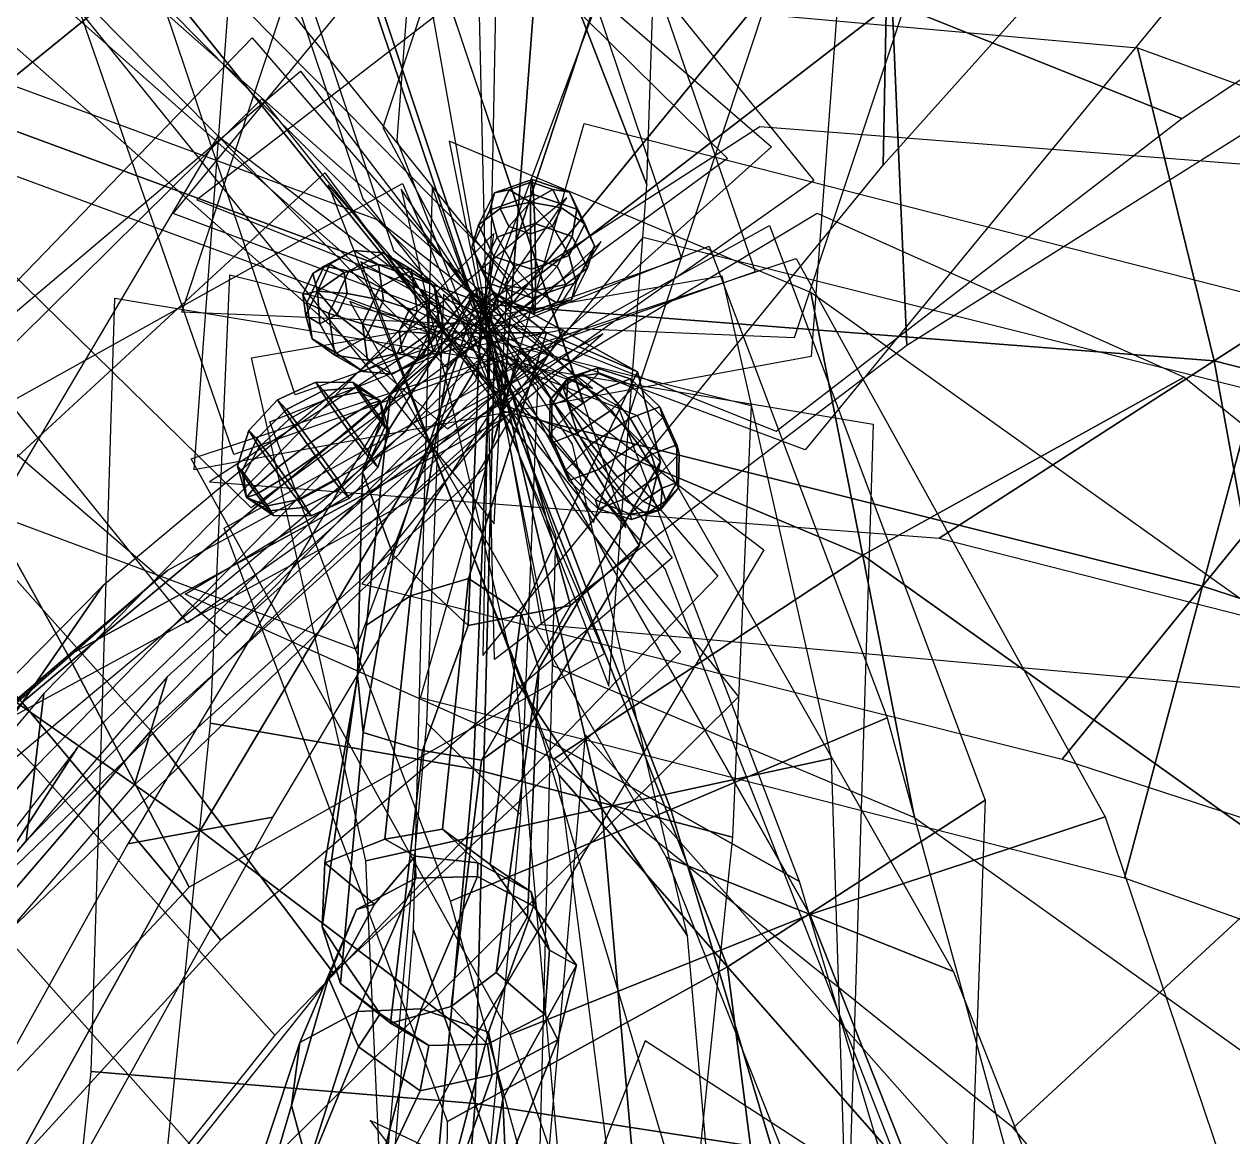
# Model space of a CAD drawing. Header units: metres. Extents: x -1.48 to 1.94, y -0.84 to 2.55.
# Drawn here: x -0.209 to 0.775, y 0.367 to 1.273 of the extents above; entities that cross this region are included whole.
import ezdxf

# ---------------------------------------------------------------- set-up
doc = ezdxf.new("R2010")
doc.units = ezdxf.units.M

msp = doc.modelspace()

# ---------------------------------------------------------------- linework, layer by layer
at = {"layer": 'coconut_palm8_coconuts'}
for points in [[(0.170265, 1.121639, 4.597443), (0.173911, 1.13572, 4.566423), (0.204606, 1.146748, 4.572299), (0.205708, 1.134373, 4.604227)], [(0.173911, 1.13572, 4.566423), (0.18598, 1.138135, 4.538344), (0.203702, 1.144502, 4.541737), (0.204606, 1.146748, 4.572299)], [(0.18598, 1.138135, 4.538344), (0.203237, 1.128238, 4.52073), (0.203702, 1.144502, 4.541737)], [(0.203702, 1.144502, 4.541737), (0.203237, 1.128238, 4.52073), (0.221317, 1.138512, 4.537271)], [(0.204606, 1.146748, 4.572299), (0.203702, 1.144502, 4.541737), (0.221317, 1.138512, 4.537271), (0.235117, 1.136373, 4.564564)], [(0.205708, 1.134373, 4.604227), (0.204606, 1.146748, 4.572299), (0.235117, 1.136373, 4.564564), (0.240939, 1.122393, 4.595296)], [(0.15537, 1.09165, 4.578916), (0.161012, 1.109749, 4.550379), (0.173911, 1.13572, 4.566423), (0.170265, 1.121639, 4.597443)], [(0.161012, 1.109749, 4.550379), (0.178532, 1.123141, 4.529081), (0.18598, 1.138135, 4.538344), (0.173911, 1.13572, 4.566423)], [(0.176018, 1.099665, 4.623091), (0.170265, 1.121639, 4.597443), (0.205708, 1.134373, 4.604227), (0.206713, 1.110693, 4.628966)], [(0.178532, 1.123141, 4.529081), (0.203237, 1.128238, 4.52073), (0.18598, 1.138135, 4.538344)], [(0.221317, 1.138512, 4.537271), (0.203237, 1.128238, 4.52073), (0.228506, 1.123674, 4.527563)], [(0.206713, 1.110693, 4.628966), (0.205708, 1.134373, 4.604227), (0.240939, 1.122393, 4.595296), (0.237223, 1.100318, 4.621231)], [(0.235117, 1.136373, 4.564564), (0.221317, 1.138512, 4.537271), (0.228506, 1.123674, 4.527563), (0.247569, 1.110673, 4.547749)], [(0.240939, 1.122393, 4.595296), (0.235117, 1.136373, 4.564564), (0.247569, 1.110673, 4.547749), (0.255318, 1.092717, 4.575879)], [(0.173464, 1.084048, 4.533564), (0.185722, 1.108302, 4.519373), (0.178532, 1.123141, 4.529081), (0.161012, 1.109749, 4.550379)], [(0.185722, 1.108302, 4.519373), (0.203237, 1.128238, 4.52073), (0.178532, 1.123141, 4.529081)], [(0.203337, 1.102312, 4.514907), (0.203237, 1.128238, 4.52073), (0.185722, 1.108302, 4.519373)], [(0.221059, 1.10868, 4.5183), (0.203237, 1.128238, 4.52073), (0.203337, 1.102312, 4.514907)], [(0.228506, 1.123674, 4.527563), (0.203237, 1.128238, 4.52073), (0.221059, 1.10868, 4.5183)], [(0.247569, 1.110673, 4.547749), (0.228506, 1.123674, 4.527563), (0.221059, 1.10868, 4.5183), (0.23467, 1.084701, 4.531704)], [(0.237223, 1.100318, 4.621231), (0.240939, 1.122393, 4.595296), (0.255318, 1.092717, 4.575879), (0.249676, 1.074618, 4.604416)], [(0.163118, 1.073694, 4.607046), (0.15537, 1.09165, 4.578916), (0.170265, 1.121639, 4.597443), (0.176018, 1.099665, 4.623091)], [(0.169749, 1.061973, 4.5595), (0.173464, 1.084048, 4.533564), (0.161012, 1.109749, 4.550379), (0.15537, 1.09165, 4.578916)], [(0.203974, 1.073673, 4.525828), (0.203337, 1.102312, 4.514907), (0.185722, 1.108302, 4.519373), (0.173464, 1.084048, 4.533564)], [(0.189628, 1.075687, 4.636496), (0.176018, 1.099665, 4.623091), (0.206713, 1.110693, 4.628966), (0.20735, 1.082054, 4.639888)], [(0.23467, 1.084701, 4.531704), (0.221059, 1.10868, 4.5183), (0.203337, 1.102312, 4.514907), (0.203974, 1.073673, 4.525828)], [(0.20735, 1.082054, 4.639888), (0.206713, 1.110693, 4.628966), (0.237223, 1.100318, 4.621231), (0.224965, 1.076064, 4.635422)], [(0.255318, 1.092717, 4.575879), (0.247569, 1.110673, 4.547749), (0.23467, 1.084701, 4.531704), (0.240423, 1.062727, 4.557353)], [(0.182181, 1.060692, 4.627232), (0.163118, 1.073694, 4.607046), (0.176018, 1.099665, 4.623091), (0.189628, 1.075687, 4.636496)], [(0.224965, 1.076064, 4.635422), (0.237223, 1.100318, 4.621231), (0.249676, 1.074618, 4.604416), (0.232155, 1.061226, 4.625714)], [(0.249676, 1.074618, 4.604416), (0.255318, 1.092717, 4.575879), (0.240423, 1.062727, 4.557353), (0.236776, 1.048646, 4.588372)], [(0.035369, 1.076064, 4.500785), (0.02601, 1.07013, 4.472199), (0.039946, 1.077572, 4.461404), (0.059506, 1.088953, 4.482086)], [(0.055367, 1.071931, 4.528294), (0.035369, 1.076064, 4.500785), (0.059506, 1.088953, 4.482086), (0.083238, 1.086815, 4.506704)], [(0.059506, 1.088953, 4.482086), (0.039946, 1.077572, 4.461404), (0.05149, 1.070862, 4.447699), (0.079502, 1.077331, 4.458349)], [(0.080646, 1.05884, 4.547357), (0.055367, 1.071931, 4.528294), (0.083238, 1.086815, 4.506704), (0.104783, 1.07173, 4.528659)], [(0.083238, 1.086815, 4.506704), (0.059506, 1.088953, 4.482086), (0.079502, 1.077331, 4.458349), (0.106327, 1.073394, 4.479294)], [(0.104783, 1.07173, 4.528659), (0.083238, 1.086815, 4.506704), (0.106327, 1.073394, 4.479294), (0.124778, 1.060107, 4.504922)], [(0.175571, 1.047993, 4.590231), (0.169749, 1.061973, 4.5595), (0.15537, 1.09165, 4.578916), (0.163118, 1.073694, 4.607046)], [(0.204979, 1.049993, 4.550568), (0.203974, 1.073673, 4.525828), (0.173464, 1.084048, 4.533564), (0.169749, 1.061973, 4.5595)], [(0.240423, 1.062727, 4.557353), (0.23467, 1.084701, 4.531704), (0.203974, 1.073673, 4.525828), (0.204979, 1.049993, 4.550568)], [(0.02123, 1.046212, 4.50349), (0.017847, 1.052896, 4.473762), (0.02601, 1.07013, 4.472199), (0.035369, 1.076064, 4.500785)], [(0.039041, 1.037462, 4.531419), (0.02123, 1.046212, 4.50349), (0.035369, 1.076064, 4.500785), (0.055367, 1.071931, 4.528294)], [(0.02601, 1.07013, 4.472199), (0.029798, 1.055721, 4.450198), (0.039946, 1.077572, 4.461404)], [(0.039946, 1.077572, 4.461404), (0.029798, 1.055721, 4.450198), (0.05149, 1.070862, 4.447699)], [(0.079502, 1.077331, 4.458349), (0.05149, 1.070862, 4.447699), (0.053881, 1.05393, 4.439114), (0.083642, 1.048004, 4.443478)], [(0.106327, 1.073394, 4.479294), (0.079502, 1.077331, 4.458349), (0.083642, 1.048004, 4.443478), (0.111108, 1.039531, 4.462122)], [(0.124778, 1.060107, 4.504922), (0.106327, 1.073394, 4.479294), (0.111108, 1.039531, 4.462122), (0.128918, 1.03078, 4.49005)], [(0.189371, 1.045854, 4.617524), (0.175571, 1.047993, 4.590231), (0.163118, 1.073694, 4.607046), (0.182181, 1.060692, 4.627232)], [(0.20745, 1.056129, 4.634066), (0.182181, 1.060692, 4.627232), (0.189628, 1.075687, 4.636496)], [(0.20745, 1.056129, 4.634066), (0.189628, 1.075687, 4.636496), (0.20735, 1.082054, 4.639888)], [(0.20745, 1.056129, 4.634066), (0.20735, 1.082054, 4.639888), (0.224965, 1.076064, 4.635422)], [(0.20745, 1.056129, 4.634066), (0.224965, 1.076064, 4.635422), (0.232155, 1.061226, 4.625714)], [(0.232155, 1.061226, 4.625714), (0.249676, 1.074618, 4.604416), (0.236776, 1.048646, 4.588372), (0.224708, 1.046231, 4.61645)], [(0.017847, 1.052896, 4.473762), (0.029798, 1.055721, 4.450198), (0.02601, 1.07013, 4.472199)], [(0.05149, 1.070862, 4.447699), (0.029798, 1.055721, 4.450198), (0.053881, 1.05393, 4.439114)], [(0.066506, 1.028989, 4.550063), (0.039041, 1.037462, 4.531419), (0.055367, 1.071931, 4.528294), (0.080646, 1.05884, 4.547357)], [(0.104431, 1.040298, 4.552865), (0.080646, 1.05884, 4.547357), (0.104783, 1.07173, 4.528659), (0.118367, 1.04774, 4.54207)], [(0.118367, 1.04774, 4.54207), (0.104783, 1.07173, 4.528659), (0.124778, 1.060107, 4.504922), (0.129911, 1.041029, 4.528365)], [(0.020237, 1.035964, 4.465176), (0.029798, 1.055721, 4.450198), (0.017847, 1.052896, 4.473762)], [(0.031782, 1.029254, 4.451471), (0.029798, 1.055721, 4.450198), (0.020237, 1.035964, 4.465176)], [(0.045717, 1.036695, 4.440676), (0.029798, 1.055721, 4.450198), (0.031782, 1.029254, 4.451471)], [(0.053881, 1.05393, 4.439114), (0.029798, 1.055721, 4.450198), (0.045717, 1.036695, 4.440676)], [(0.083642, 1.048004, 4.443478), (0.053881, 1.05393, 4.439114), (0.045717, 1.036695, 4.440676), (0.069503, 1.018153, 4.446184)], [(0.096268, 1.023063, 4.554428), (0.066506, 1.028989, 4.550063), (0.080646, 1.05884, 4.547357), (0.104431, 1.040298, 4.552865)], [(0.129911, 1.041029, 4.528365), (0.124778, 1.060107, 4.504922), (0.128918, 1.03078, 4.49005), (0.132301, 1.024097, 4.519779)], [(0.206081, 1.037618, 4.582496), (0.204979, 1.049993, 4.550568), (0.169749, 1.061973, 4.5595), (0.175571, 1.047993, 4.590231)], [(0.20745, 1.056129, 4.634066), (0.189371, 1.045854, 4.617524), (0.182181, 1.060692, 4.627232)], [(0.20745, 1.056129, 4.634066), (0.206986, 1.039864, 4.613058), (0.189371, 1.045854, 4.617524)], [(0.236776, 1.048646, 4.588372), (0.240423, 1.062727, 4.557353), (0.204979, 1.049993, 4.550568), (0.206081, 1.037618, 4.582496)], [(0.20745, 1.056129, 4.634066), (0.224708, 1.046231, 4.61645), (0.206986, 1.039864, 4.613058)], [(0.20745, 1.056129, 4.634066), (0.232155, 1.061226, 4.625714), (0.224708, 1.046231, 4.61645)], [(0.02537, 1.016886, 4.488619), (0.020237, 1.035964, 4.465176), (0.017847, 1.052896, 4.473762), (0.02123, 1.046212, 4.50349)], [(0.043822, 1.003599, 4.514247), (0.02537, 1.016886, 4.488619), (0.02123, 1.046212, 4.50349), (0.039041, 1.037462, 4.531419)], [(0.111108, 1.039531, 4.462122), (0.083642, 1.048004, 4.443478), (0.069503, 1.018153, 4.446184), (0.094781, 1.005062, 4.465247)], [(0.120351, 1.021273, 4.543344), (0.104431, 1.040298, 4.552865), (0.118367, 1.04774, 4.54207)], [(0.120351, 1.021273, 4.543344), (0.118367, 1.04774, 4.54207), (0.129911, 1.041029, 4.528365)], [(0.206986, 1.039864, 4.613058), (0.206081, 1.037618, 4.582496), (0.175571, 1.047993, 4.590231), (0.189371, 1.045854, 4.617524)], [(0.224708, 1.046231, 4.61645), (0.236776, 1.048646, 4.588372), (0.206081, 1.037618, 4.582496), (0.206986, 1.039864, 4.613058)], [(0.045366, 1.005263, 4.464882), (0.031782, 1.029254, 4.451471), (0.020237, 1.035964, 4.465176), (0.02537, 1.016886, 4.488619)], [(0.069503, 1.018153, 4.446184), (0.045717, 1.036695, 4.440676), (0.031782, 1.029254, 4.451471), (0.045366, 1.005263, 4.464882)], [(0.070647, 0.999662, 4.535192), (0.043822, 1.003599, 4.514247), (0.039041, 1.037462, 4.531419), (0.066506, 1.028989, 4.550063)], [(0.128918, 1.03078, 4.49005), (0.111108, 1.039531, 4.462122), (0.094781, 1.005062, 4.465247), (0.114779, 1.000929, 4.492756)], [(0.120351, 1.021273, 4.543344), (0.096268, 1.023063, 4.554428), (0.104431, 1.040298, 4.552865)], [(0.120351, 1.021273, 4.543344), (0.129911, 1.041029, 4.528365), (0.132301, 1.024097, 4.519779)], [(0.098658, 1.006131, 4.545842), (0.070647, 0.999662, 4.535192), (0.066506, 1.028989, 4.550063), (0.096268, 1.023063, 4.554428)], [(0.132301, 1.024097, 4.519779), (0.128918, 1.03078, 4.49005), (0.114779, 1.000929, 4.492756), (0.124138, 1.006863, 4.521342)], [(0.120351, 1.021273, 4.543344), (0.132301, 1.024097, 4.519779), (0.124138, 1.006863, 4.521342)], [(0.06691, 0.990178, 4.486838), (0.045366, 1.005263, 4.464882), (0.02537, 1.016886, 4.488619), (0.043822, 1.003599, 4.514247)], [(0.094781, 1.005062, 4.465247), (0.069503, 1.018153, 4.446184), (0.045366, 1.005263, 4.464882), (0.06691, 0.990178, 4.486838)], [(0.120351, 1.021273, 4.543344), (0.098658, 1.006131, 4.545842), (0.096268, 1.023063, 4.554428)], [(0.120351, 1.021273, 4.543344), (0.110203, 0.999421, 4.532137), (0.098658, 1.006131, 4.545842)], [(0.120351, 1.021273, 4.543344), (0.124138, 1.006863, 4.521342), (0.110203, 0.999421, 4.532137)], [(0.114779, 1.000929, 4.492756), (0.094781, 1.005062, 4.465247), (0.06691, 0.990178, 4.486838), (0.090642, 0.988039, 4.511454)], [(0.110203, 0.999421, 4.532137), (0.090642, 0.988039, 4.511454), (0.070647, 0.999662, 4.535192), (0.098658, 1.006131, 4.545842)], [(0.124138, 1.006863, 4.521342), (0.114779, 1.000929, 4.492756), (0.090642, 0.988039, 4.511454), (0.110203, 0.999421, 4.532137)], [(0.090642, 0.988039, 4.511454), (0.06691, 0.990178, 4.486838), (0.043822, 1.003599, 4.514247), (0.070647, 0.999662, 4.535192)], [(0.229613, 0.977802, 4.682212), (0.233982, 0.98522, 4.70735), (0.219295, 0.96726, 4.694398)], [(0.219295, 0.96726, 4.694398), (0.233982, 0.98522, 4.70735), (0.220525, 0.963019, 4.713016)], [(0.220525, 0.963019, 4.713016), (0.233982, 0.98522, 4.70735), (0.232585, 0.967565, 4.727159)], [(0.263879, 0.976445, 4.662261), (0.245437, 0.98847, 4.683595), (0.229613, 0.977802, 4.682212), (0.236472, 0.957966, 4.659863)], [(0.245437, 0.98847, 4.683595), (0.233982, 0.98522, 4.70735), (0.229613, 0.977802, 4.682212)], [(0.232585, 0.967565, 4.727159), (0.233982, 0.98522, 4.70735), (0.248408, 0.978233, 4.728543)], [(0.257496, 0.993016, 4.697739), (0.233982, 0.98522, 4.70735), (0.245437, 0.98847, 4.683595)], [(0.258727, 0.988775, 4.716356), (0.233982, 0.98522, 4.70735), (0.257496, 0.993016, 4.697739)], [(0.248408, 0.978233, 4.728543), (0.233982, 0.98522, 4.70735), (0.258727, 0.988775, 4.716356)], [(0.284766, 0.984318, 4.686757), (0.257496, 0.993016, 4.697739), (0.245437, 0.98847, 4.683595), (0.263879, 0.976445, 4.662261)], [(0.269026, 0.958714, 4.740111), (0.248408, 0.978233, 4.728543), (0.258727, 0.988775, 4.716356), (0.286898, 0.976973, 4.719004)], [(0.286898, 0.976973, 4.719004), (0.258727, 0.988775, 4.716356), (0.257496, 0.993016, 4.697739), (0.284766, 0.984318, 4.686757)], [(0.308486, 0.961457, 4.677348), (0.284766, 0.984318, 4.686757), (0.263879, 0.976445, 4.662261), (0.284368, 0.952366, 4.649061)], [(0.310947, 0.952976, 4.714583), (0.286898, 0.976973, 4.719004), (0.284766, 0.984318, 4.686757), (0.308486, 0.961457, 4.677348)], [(0.004599, 0.95948, 4.481916), (0.034748, 0.974813, 4.487374), (0.028348, 0.981622, 4.519169), (-0.002791, 0.967344, 4.518633)], [(-0.002791, 0.967344, 4.518633), (0.028348, 0.981622, 4.519169), (0.036797, 0.968054, 4.548203), (0.006965, 0.951677, 4.552157)], [(0.024806, 0.932694, 4.463516), (0.052248, 0.951614, 4.471437), (0.034748, 0.974813, 4.487374), (0.004599, 0.95948, 4.481916)], [(0.034748, 0.974813, 4.487374), (0.062681, 0.977379, 4.499744), (0.058986, 0.981312, 4.518103), (0.028348, 0.981622, 4.519169)], [(0.028348, 0.981622, 4.519169), (0.058986, 0.981312, 4.518103), (0.063864, 0.973478, 4.534865), (0.036797, 0.968054, 4.548203)], [(0.052248, 0.951614, 4.471437), (0.072785, 0.963986, 4.490543), (0.062681, 0.977379, 4.499744), (0.034748, 0.974813, 4.487374)], [(0.062681, 0.977379, 4.499744), (0.080914, 0.966495, 4.515718), (0.058986, 0.981312, 4.518103)], [(0.058986, 0.981312, 4.518103), (0.080914, 0.966495, 4.515718), (0.063864, 0.973478, 4.534865)], [(0.072785, 0.963986, 4.490543), (0.080914, 0.966495, 4.515718), (0.062681, 0.977379, 4.499744)], [(0.236472, 0.957966, 4.659863), (0.229613, 0.977802, 4.682212), (0.219295, 0.96726, 4.694398), (0.218599, 0.939707, 4.680972)], [(0.241618, 0.940236, 4.737715), (0.232585, 0.967565, 4.727159), (0.248408, 0.978233, 4.728543), (0.269026, 0.958714, 4.740111)], [(0.284368, 0.952366, 4.649061), (0.263879, 0.976445, 4.662261), (0.236472, 0.957966, 4.659863), (0.25272, 0.931029, 4.646294)], [(0.29031, 0.931892, 4.738956), (0.269026, 0.958714, 4.740111), (0.286898, 0.976973, 4.719004), (0.310947, 0.952976, 4.714583)], [(-0.019687, 0.935493, 4.484838), (0.004599, 0.95948, 4.481916), (-0.002791, 0.967344, 4.518633), (-0.026086, 0.942302, 4.516634)], [(-0.026086, 0.942302, 4.516634), (-0.002791, 0.967344, 4.518633), (0.006965, 0.951677, 4.552157), (-0.017637, 0.928733, 4.545665)], [(0.006965, 0.951677, 4.552157), (0.036797, 0.968054, 4.548203), (0.055145, 0.942056, 4.557464), (0.028152, 0.921656, 4.56285)], [(0.036797, 0.968054, 4.548203), (0.063864, 0.973478, 4.534865), (0.074458, 0.958467, 4.54021), (0.055145, 0.942056, 4.557464)], [(0.063864, 0.973478, 4.534865), (0.080914, 0.966495, 4.515718), (0.074458, 0.958467, 4.54021)], [(0.083378, 0.948976, 4.495893), (0.080914, 0.966495, 4.515718), (0.072785, 0.963986, 4.490543)], [(0.074458, 0.958467, 4.54021), (0.080914, 0.966495, 4.515718), (0.084561, 0.945074, 4.531012)], [(0.084561, 0.945074, 4.531012), (0.080914, 0.966495, 4.515718), (0.088256, 0.941142, 4.512654)], [(0.088256, 0.941142, 4.512654), (0.080914, 0.966495, 4.515718), (0.083378, 0.948976, 4.495893)], [(0.218599, 0.939707, 4.680972), (0.219295, 0.96726, 4.694398), (0.220525, 0.963019, 4.713016), (0.220731, 0.932363, 4.713218)], [(0.220731, 0.932363, 4.713218), (0.220525, 0.963019, 4.713016), (0.232585, 0.967565, 4.727159), (0.241618, 0.940236, 4.737715)], [(-0.002187, 0.912292, 4.468899), (0.024806, 0.932694, 4.463516), (0.004599, 0.95948, 4.481916), (-0.019687, 0.935493, 4.484838)], [(0.070596, 0.925615, 4.480698), (0.083378, 0.948976, 4.495893), (0.072785, 0.963986, 4.490543), (0.052248, 0.951614, 4.471437)], [(0.055145, 0.942056, 4.557464), (0.074458, 0.958467, 4.54021), (0.084561, 0.945074, 4.531012), (0.072645, 0.918856, 4.541527)], [(0.25272, 0.931029, 4.646294), (0.236472, 0.957966, 4.659863), (0.218599, 0.939707, 4.680972), (0.232083, 0.909945, 4.670666)], [(0.258663, 0.910555, 4.736188), (0.241618, 0.940236, 4.737715), (0.269026, 0.958714, 4.740111), (0.29031, 0.931892, 4.738956)], [(0.3223, 0.930558, 4.672032), (0.308486, 0.961457, 4.677348), (0.284368, 0.952366, 4.649061), (0.301412, 0.922686, 4.647535)], [(0.324431, 0.923214, 4.704279), (0.310947, 0.952976, 4.714583), (0.308486, 0.961457, 4.677348), (0.3223, 0.930558, 4.672032)], [(-0.017637, 0.928733, 4.545665), (0.006965, 0.951677, 4.552157), (0.028152, 0.921656, 4.56285), (0.000711, 0.902736, 4.554929)], [(0.045993, 0.902672, 4.474207), (0.070596, 0.925615, 4.480698), (0.052248, 0.951614, 4.471437), (0.024806, 0.932694, 4.463516)], [(0.079045, 0.912048, 4.509732), (0.088256, 0.941142, 4.512654), (0.083378, 0.948976, 4.495893), (0.070596, 0.925615, 4.480698)], [(0.072645, 0.918856, 4.541527), (0.084561, 0.945074, 4.531012), (0.088256, 0.941142, 4.512654), (0.079045, 0.912048, 4.509732)], [(0.301412, 0.922686, 4.647535), (0.284368, 0.952366, 4.649061), (0.25272, 0.931029, 4.646294), (0.274005, 0.904207, 4.645139)], [(0.306559, 0.904955, 4.725387), (0.29031, 0.931892, 4.738956), (0.310947, 0.952976, 4.714583), (0.324431, 0.923214, 4.704279)], [(-0.031602, 0.909276, 4.495355), (-0.019687, 0.935493, 4.484838), (-0.026086, 0.942302, 4.516634), (-0.035297, 0.913207, 4.513712)], [(-0.035297, 0.913207, 4.513712), (-0.026086, 0.942302, 4.516634), (-0.017637, 0.928733, 4.545665), (-0.03042, 0.905372, 4.530473)], [(-0.021499, 0.89588, 4.486152), (-0.002187, 0.912292, 4.468899), (-0.019687, 0.935493, 4.484838), (-0.031602, 0.909276, 4.495355)], [(0.028152, 0.921656, 4.56285), (0.055145, 0.942056, 4.557464), (0.072645, 0.918856, 4.541527), (0.048359, 0.894867, 4.544447)], [(0.232083, 0.909945, 4.670666), (0.218599, 0.939707, 4.680972), (0.220731, 0.932363, 4.713218), (0.234545, 0.901464, 4.707902)], [(0.234545, 0.901464, 4.707902), (0.220731, 0.932363, 4.713218), (0.241618, 0.940236, 4.737715), (0.258663, 0.910555, 4.736188)], [(-0.03042, 0.905372, 4.530473), (-0.017637, 0.928733, 4.545665), (0.000711, 0.902736, 4.554929), (-0.019826, 0.890363, 4.535821)], [(0.016162, 0.886295, 4.478162), (0.045993, 0.902672, 4.474207), (0.024806, 0.932694, 4.463516), (-0.002187, 0.912292, 4.468899)], [(0.055749, 0.887006, 4.507734), (0.079045, 0.912048, 4.509732), (0.070596, 0.925615, 4.480698), (0.045993, 0.902672, 4.474207)], [(0.274005, 0.904207, 4.645139), (0.25272, 0.931029, 4.646294), (0.232083, 0.909945, 4.670666), (0.256132, 0.885948, 4.666246)], [(0.279151, 0.886477, 4.72299), (0.258663, 0.910555, 4.736188), (0.29031, 0.931892, 4.738956), (0.306559, 0.904955, 4.725387)], [(0.322505, 0.899902, 4.672234), (0.3223, 0.930558, 4.672032), (0.301412, 0.922686, 4.647535), (0.310446, 0.895356, 4.658091)], [(0.323736, 0.895662, 4.690852), (0.324431, 0.923214, 4.704279), (0.3223, 0.930558, 4.672032), (0.322505, 0.899902, 4.672234)], [(0.000711, 0.902736, 4.554929), (0.028152, 0.921656, 4.56285), (0.048359, 0.894867, 4.544447), (0.018211, 0.879536, 4.53899)], [(0.048359, 0.894867, 4.544447), (0.072645, 0.918856, 4.541527), (0.079045, 0.912048, 4.509732), (0.055749, 0.887006, 4.507734)], [(0.310446, 0.895356, 4.658091), (0.301412, 0.922686, 4.647535), (0.274005, 0.904207, 4.645139), (0.294622, 0.884688, 4.656707)], [(0.313417, 0.885119, 4.703038), (0.306559, 0.904955, 4.725387), (0.324431, 0.923214, 4.704279), (0.323736, 0.895662, 4.690852)], [(-0.031602, 0.909276, 4.495355), (-0.035297, 0.913207, 4.513712), (-0.027955, 0.887854, 4.510646)], [(-0.035297, 0.913207, 4.513712), (-0.03042, 0.905372, 4.530473), (-0.027955, 0.887854, 4.510646)], [(-0.021499, 0.89588, 4.486152), (-0.031602, 0.909276, 4.495355), (-0.027955, 0.887854, 4.510646)], [(-0.010906, 0.880871, 4.4915), (0.016162, 0.886295, 4.478162), (-0.002187, 0.912292, 4.468899), (-0.021499, 0.89588, 4.486152)], [(0.256132, 0.885948, 4.666246), (0.232083, 0.909945, 4.670666), (0.234545, 0.901464, 4.707902), (0.258264, 0.878603, 4.698493)], [(0.258264, 0.878603, 4.698493), (0.234545, 0.901464, 4.707902), (0.258663, 0.910555, 4.736188), (0.279151, 0.886477, 4.72299)], [(-0.03042, 0.905372, 4.530473), (-0.019826, 0.890363, 4.535821), (-0.027955, 0.887854, 4.510646)], [(-0.010906, 0.880871, 4.4915), (-0.021499, 0.89588, 4.486152), (-0.027955, 0.887854, 4.510646)], [(-0.019826, 0.890363, 4.535821), (0.000711, 0.902736, 4.554929), (0.018211, 0.879536, 4.53899), (-0.009722, 0.876969, 4.526619)], [(0.02461, 0.872726, 4.507195), (0.055749, 0.887006, 4.507734), (0.045993, 0.902672, 4.474207), (0.016162, 0.886295, 4.478162)], [(0.294622, 0.884688, 4.656707), (0.274005, 0.904207, 4.645139), (0.256132, 0.885948, 4.666246), (0.284304, 0.874146, 4.668893)], [(0.297594, 0.874451, 4.701655), (0.279151, 0.886477, 4.72299), (0.306559, 0.904955, 4.725387), (0.313417, 0.885119, 4.703038)], [(0.322505, 0.899902, 4.672234), (0.310446, 0.895356, 4.658091), (0.309048, 0.877701, 4.6779)], [(0.323736, 0.895662, 4.690852), (0.322505, 0.899902, 4.672234), (0.309048, 0.877701, 4.6779)], [(0.313417, 0.885119, 4.703038), (0.323736, 0.895662, 4.690852), (0.309048, 0.877701, 4.6779)], [(-0.019826, 0.890363, 4.535821), (-0.009722, 0.876969, 4.526619), (-0.027955, 0.887854, 4.510646)], [(-0.009722, 0.876969, 4.526619), (-0.006027, 0.873037, 4.508261), (-0.027955, 0.887854, 4.510646)], [(-0.006027, 0.873037, 4.508261), (-0.010906, 0.880871, 4.4915), (-0.027955, 0.887854, 4.510646)], [(-0.006027, 0.873037, 4.508261), (0.02461, 0.872726, 4.507195), (0.016162, 0.886295, 4.478162), (-0.010906, 0.880871, 4.4915)], [(0.018211, 0.879536, 4.53899), (0.048359, 0.894867, 4.544447), (0.055749, 0.887006, 4.507734), (0.02461, 0.872726, 4.507195)], [(0.284304, 0.874146, 4.668893), (0.256132, 0.885948, 4.666246), (0.258264, 0.878603, 4.698493), (0.285534, 0.869905, 4.687511)], [(0.285534, 0.869905, 4.687511), (0.258264, 0.878603, 4.698493), (0.279151, 0.886477, 4.72299), (0.297594, 0.874451, 4.701655)], [(0.310446, 0.895356, 4.658091), (0.294622, 0.884688, 4.656707), (0.309048, 0.877701, 4.6779)], [(-0.009722, 0.876969, 4.526619), (0.018211, 0.879536, 4.53899), (0.02461, 0.872726, 4.507195), (-0.006027, 0.873037, 4.508261)], [(0.294622, 0.884688, 4.656707), (0.284304, 0.874146, 4.668893), (0.309048, 0.877701, 4.6779)], [(0.284304, 0.874146, 4.668893), (0.285534, 0.869905, 4.687511), (0.309048, 0.877701, 4.6779)], [(0.285534, 0.869905, 4.687511), (0.297594, 0.874451, 4.701655), (0.309048, 0.877701, 4.6779)], [(0.297594, 0.874451, 4.701655), (0.313417, 0.885119, 4.703038), (0.309048, 0.877701, 4.6779)]]:
    msp.add_3dface(points, dxfattribs=at)
at = {"layer": 'coconut_palm8_leaves'}
for points in [[(0.500657, 1.685878, 4.583955), (0.490413, 1.158439, 4.287591), (0.786646, 1.489125, 3.856473), (0.796889, 2.016563, 4.152836)], [(-0.197992, 1.432813, 4.741762), (-0.452584, 1.251335, 4.676481), (-0.839609, 1.714803, 4.827016), (-0.583811, 1.89931, 4.900438)], [(0.125379, 1.586672, 4.277925), (0.298005, 1.142352, 4.103399), (0.307773, 1.435938, 3.64342), (0.135147, 1.880257, 3.817946)], [(-0.131488, 1.714319, 4.16272), (-0.321903, 1.516666, 4.035119), (-0.361328, 1.184762, 3.435052), (-0.247487, 1.600423, 3.496254)], [(0.174723, 1.286442, 4.914634), (0.16448, 0.759004, 4.61827), (0.490413, 1.158439, 4.287591), (0.500657, 1.685878, 4.583955)], [(0.261904, 1.38481, 5.459361), (0.733696, 1.19634, 5.085682), (1.11418, 1.448693, 5.508255), (0.642388, 1.637162, 5.881935)], [(0.434067, 1.145856, 4.628624), (0.179084, 0.965775, 4.565282), (-0.197992, 1.432813, 4.741762), (0.055189, 1.614221, 4.804201)], [(0.08297, 1.188944, 4.991487), (0.254426, 0.867352, 4.579746), (0.398335, 1.300977, 4.299448), (0.226879, 1.62257, 4.711188)], [(-0.117018, 1.311575, 5.004933), (-0.307435, 1.157083, 4.95646), (-0.707345, 1.400591, 4.957387), (-0.520935, 1.59006, 5.074112)], [(0.094338, 1.178529, 4.619322), (0.266963, 0.73421, 4.444795), (0.298005, 1.142352, 4.103399), (0.125379, 1.586672, 4.277925)], [(0.167404, 1.03592, 4.813068), (0.160844, 1.315924, 4.665048), (0.494044, 1.569454, 5.119843), (0.4978, 1.290575, 5.272522)], [(0.066774, 1.131023, 4.75493), (0.280983, 0.863054, 4.596513), (0.138156, 1.287764, 4.465473), (-0.076053, 1.555733, 4.623891)], [(0.509684, 1.011415, 5.419457), (0.4978, 1.290575, 5.272522), (0.878284, 1.542928, 5.695095), (0.911806, 1.264304, 5.830084)], [(0.270515, 1.326409, 4.879883), (0.16584, 1.045311, 4.846243), (-0.38179, 1.246987, 4.950959), (-0.269506, 1.527789, 4.988826)], [(0.399547, 1.173291, 4.631913), (0.177648, 0.974401, 4.595755), (-0.219263, 1.325356, 4.853715), (-0.019367, 1.535059, 4.885916)], [(0.173612, 0.866291, 4.869173), (0.184557, 1.065258, 4.261392), (-0.192519, 1.532297, 4.437872), (-0.203464, 1.33333, 5.045651)], [(0.169602, 1.022723, 4.766452), (-0.087571, 1.118835, 4.616858), (0.231609, 1.507407, 4.282593), (0.495535, 1.422158, 4.435774)], [(0.386173, 1.071455, 4.752396), (0.173878, 0.997038, 4.675721), (0.031051, 1.421749, 4.544682), (0.234472, 1.511871, 4.600173)], [(0.168698, 1.028148, 4.785616), (-0.080658, 1.0385, 4.673696), (0.063275, 1.4722, 4.393413), (0.312607, 1.461774, 4.505318)], [(0.363667, 1.163816, 4.789501), (0.169801, 1.021526, 4.762223), (-0.117018, 1.311575, 5.004933), (0.05701, 1.466296, 5.032992)], [(0.418054, 1.017796, 4.897537), (0.168698, 1.028148, 4.785616), (0.312607, 1.461774, 4.505318), (0.561955, 1.451401, 4.617315)], [(0.179084, 0.965775, 4.565282), (-0.075898, 0.785692, 4.501941), (-0.452584, 1.251335, 4.676481), (-0.197992, 1.432813, 4.741762)], [(0.173878, 0.997038, 4.675721), (-0.038417, 0.922622, 4.599048), (-0.176203, 1.319812, 4.457338), (0.031051, 1.421749, 4.544682)], [(0.426774, 0.926611, 4.916046), (0.169602, 1.022723, 4.766452), (0.495535, 1.422158, 4.435774), (0.755238, 1.32664, 4.572679)], [(0.091825, 1.08888, 4.916609), (0.24602, 0.964719, 4.645096), (0.138246, 1.288074, 4.587417), (-0.015949, 1.412235, 4.858931)], [(0.326122, 1.082407, 4.837122), (0.168923, 1.0268, 4.780852), (0.061149, 1.350154, 4.723174), (0.215382, 1.411857, 4.774288)], [(0.431899, 1.002404, 4.6261), (0.180651, 0.956369, 4.532059), (0.211692, 1.364512, 4.190662), (0.462337, 1.413596, 4.267899)], [(-0.068492, 1.130154, 4.999908), (0.4033, 0.941685, 4.626228), (0.733696, 1.19634, 5.085682), (0.261904, 1.38481, 5.459361)], [(0.180651, 0.956369, 4.532059), (-0.070598, 0.910334, 4.438017), (-0.041788, 1.300859, 4.096132), (0.211692, 1.364512, 4.190662)], [(0.135593, 0.943712, 4.867113), (0.219703, 1.00509, 4.324398), (-0.177208, 1.356045, 4.582358), (-0.261318, 1.294666, 5.125072)], [(0.168923, 1.0268, 4.780852), (0.011724, 0.971192, 4.724582), (-0.094399, 1.286491, 4.663838), (0.061149, 1.350154, 4.723174)], [(0.13446, 0.994094, 4.974885), (0.205142, 1.048958, 4.549562), (-0.081677, 1.339008, 4.792272), (-0.152359, 1.284143, 5.217594)], [(0.177648, 0.974401, 4.595755), (-0.044251, 0.775512, 4.559597), (-0.437273, 1.113687, 4.795298), (-0.219263, 1.325356, 4.853715)], [(0.253864, 0.976433, 5.123919), (0.077817, 1.114189, 4.568567), (-0.469813, 1.315865, 4.673283), (-0.293766, 1.178109, 5.228635)], [(0.169801, 1.021526, 4.762223), (-0.024066, 0.879236, 4.734944), (-0.307435, 1.157083, 4.95646), (-0.117018, 1.311575, 5.004933)], [(0.16589, 1.045009, 4.845178), (0.11934, 1.305969, 4.654547), (0.697602, 1.253763, 4.410193), (0.759921, 0.998941, 4.612999)], [(0.173964, 0.755915, 4.961087), (0.167404, 1.03592, 4.813068), (0.4978, 1.290575, 5.272522), (0.509684, 1.011415, 5.419457)], [(-0.023345, 1.262067, 4.86899), (0.16625, 1.042851, 4.837554), (-0.200119, 0.668144, 5.068447), (-0.399691, 0.872617, 5.08987)], [(0.759921, 0.998941, 4.612999), (0.697602, 1.253763, 4.410193), (1.124594, 1.098861, 3.939817), (1.256558, 0.872615, 4.200072)], [(0.16584, 1.045311, 4.846243), (0.061166, 0.764214, 4.812605), (-0.490632, 0.969871, 4.923662), (-0.38179, 1.246987, 4.950959)], [(0.015901, 1.2348, 4.846104), (0.167281, 1.036658, 4.815678), (-0.210636, 0.72082, 4.84479), (-0.369312, 0.909114, 4.863892)], [(-0.015366, 1.212391, 4.610029), (0.17856, 0.968922, 4.576401), (-0.247749, 0.557159, 4.740439), (-0.46047, 0.772653, 4.747616)], [(0.18031, 0.958413, 4.539279), (0.24705, 1.192308, 4.364659), (0.812903, 1.047314, 4.373966), (0.750449, 0.815529, 4.555964)], [(-0.050986, 1.181852, 4.771085), (0.171144, 1.013458, 4.733725), (-0.065579, 0.61656, 5.036423), (-0.292543, 0.774631, 5.06875)], [(0.389887, 1.189446, 4.971404), (-0.058106, 0.900574, 4.718954), (0.535924, 0.854504, 4.486773), (0.983917, 1.143377, 4.739224)], [(0.137089, 1.177932, 4.769386), (0.221593, 0.750538, 4.350299), (0.516052, 0.6272, 4.885701), (0.431548, 1.054593, 5.304787)], [(0.035812, 1.152168, 4.545831), (0.180554, 0.95695, 4.534108), (-0.105888, 0.697746, 4.81537), (-0.264421, 0.875243, 4.821941)], [(0.099138, 1.143468, 4.532971), (0.181393, 0.951912, 4.516313), (-0.173286, 0.759181, 4.592595), (-0.272028, 0.93671, 4.597991)], [(0.312997, 0.829709, 4.707496), (0.038454, 1.142187, 4.565592), (0.226311, 0.661927, 4.385611), (0.500854, 0.349449, 4.527514)], [(0.983917, 1.143377, 4.739224), (0.535924, 0.854504, 4.486773), (1.032562, 0.728179, 4.073847), (1.480555, 1.017051, 4.326298)], [(0.237339, 0.931028, 4.907134), (0.097828, 1.138654, 4.711383), (0.191552, 0.738579, 4.73291), (0.331063, 0.530953, 4.92866)], [(0.22393, 0.856571, 4.865023), (0.123288, 1.140743, 4.497855), (0.10786, 0.536461, 4.705451), (0.208503, 0.252289, 5.072618)], [(0.101658, 0.941718, 5.005665), (0.232904, 1.131599, 4.625691), (-0.145013, 0.81576, 4.654803), (-0.276259, 0.625879, 5.034776)], [(0.179341, 0.964235, 4.559843), (0.436622, 1.119361, 4.455549), (0.735478, 0.985693, 4.984049), (0.4738, 0.840897, 5.095243)], [(0.158993, 0.982968, 5.087099), (0.173506, 1.102735, 4.588011), (-0.192862, 0.728028, 4.818903), (-0.207375, 0.60826, 5.317991)], [(0.175725, 0.985948, 4.636543), (0.397742, 1.109197, 4.519262), (0.573473, 0.641274, 4.32104), (0.363582, 0.505688, 4.456562)], [(0.09644, 0.841804, 4.731959), (0.26068, 1.096041, 4.420844), (-0.165629, 0.684278, 4.584882), (-0.329869, 0.430041, 4.895997)], [(0.29461, 1.099307, 4.767576), (0.066011, 0.817519, 4.310982), (0.63615, 0.674635, 4.327667), (0.864749, 0.956423, 4.784262)], [(0.169916, 1.020834, 4.759779), (0.348854, 1.092385, 4.671976), (0.493556, 0.708204, 4.638341), (0.317445, 0.633725, 4.732176)], [(0.274664, 0.962059, 4.918443), (0.065169, 1.07961, 4.601116), (0.212697, 0.6925, 4.573512), (0.422192, 0.57495, 4.89084)], [(0.173263, 1.000735, 4.688779), (0.419535, 1.082334, 4.574443), (0.671099, 0.627839, 4.749135), (0.430684, 0.548265, 4.886676)], [(-0.041478, 1.068997, 4.78848), (0.170759, 1.015769, 4.741887), (0.156972, 0.666864, 5.008664), (-0.05727, 0.703991, 5.048365)], [(0.167584, 1.034841, 4.809259), (0.358988, 1.068275, 4.730817), (0.447977, 0.675233, 4.736642), (0.261307, 0.634766, 4.830786)], [(0.209168, 0.978247, 4.906899), (0.132351, 1.053292, 4.576877), (0.118564, 0.704386, 4.843653), (0.195381, 0.629342, 5.173675)], [(0.431548, 1.054593, 5.304787), (0.516052, 0.6272, 4.885701), (0.869893, 0.374726, 5.346108), (0.785389, 0.802119, 5.765194)], [(-0.135064, 1.049922, 4.770649), (0.173609, 0.998657, 4.681438), (0.158182, 0.394375, 4.889035), (-0.154329, 0.4203, 4.950336)], [(0.290315, 0.954188, 4.880907), (0.056211, 1.047282, 4.496652), (0.313631, 0.594812, 4.694549), (0.547736, 0.501718, 5.078805)], [(0.212441, 0.78405, 5.035809), (0.16589, 1.045009, 4.845178), (0.759921, 0.998941, 4.612999), (0.808606, 0.730679, 4.78501)], [(0.750449, 0.815529, 4.555964), (0.812903, 1.047314, 4.373966), (1.356392, 0.853695, 4.259075), (1.308854, 0.633633, 4.476731)], [(0.167281, 1.036658, 4.815678), (0.318661, 0.838517, 4.785252), (-0.04901, 0.527225, 4.800847), (-0.210636, 0.72082, 4.84479)], [(0.16625, 1.042851, 4.837554), (0.355844, 0.823636, 4.806119), (-0.004956, 0.449846, 5.016339), (-0.200119, 0.668144, 5.068447)], [(-0.023821, 1.001407, 4.8877), (0.167584, 1.034841, 4.809259), (0.261307, 0.634766, 4.830786), (0.069227, 0.592018, 4.895543)], [(0.230179, 1.024303, 4.991326), (0.112109, 1.002614, 4.476124), (-0.124614, 0.605716, 4.778822), (-0.006544, 0.627405, 5.294024)], [(0.100545, 0.882821, 4.619316), (0.26224, 1.021003, 4.41331), (-0.092438, 0.828272, 4.489592), (-0.254133, 0.690091, 4.6956)], [(-0.009022, 0.949284, 4.847583), (0.169916, 1.020834, 4.759779), (0.317445, 0.633725, 4.732176), (0.138062, 0.558984, 4.813693)], [(0.170759, 1.015769, 4.741887), (0.382997, 0.962541, 4.695295), (0.36764, 0.611097, 4.943408), (0.156972, 0.666864, 5.008664)], [(0.171144, 1.013458, 4.733725), (0.393274, 0.845065, 4.696365), (0.157511, 0.447486, 4.986264), (-0.065579, 0.61656, 5.036423)], [(0.167298, 0.912959, 4.71716), (0.19381, 1.00094, 4.351055), (-0.092631, 0.741737, 4.632317), (-0.119144, 0.653756, 4.998422)], [(-0.073009, 0.919136, 4.803116), (0.173263, 1.000735, 4.688779), (0.430684, 0.548265, 4.886676), (0.186825, 0.450587, 4.984901)], [(0.173609, 0.998657, 4.681438), (0.482282, 0.947391, 4.592228), (0.463606, 0.347421, 4.759789), (0.158182, 0.394375, 4.889035)], [(0.808606, 0.730679, 4.78501), (0.759921, 0.998941, 4.612999), (1.256558, 0.872615, 4.200072), (1.26854, 0.571049, 4.296346)], [(-0.046291, 0.862697, 4.753824), (0.175725, 0.985948, 4.636543), (0.363582, 0.505688, 4.456562), (0.135639, 0.379655, 4.550829)], [(0.4738, 0.840897, 5.095243), (0.735478, 0.985693, 4.984049), (1.106037, 0.687145, 5.406293), (0.827641, 0.588423, 5.555652)], [(0.17856, 0.968922, 4.576401), (0.372486, 0.725454, 4.542774), (-0.036992, 0.319183, 4.663417), (-0.247749, 0.557159, 4.740439)], [(0.180554, 0.95695, 4.534108), (0.325296, 0.76173, 4.522385), (0.042804, 0.500317, 4.779136), (-0.105888, 0.697746, 4.81537)], [(-0.07794, 0.809109, 4.664136), (0.179341, 0.964235, 4.559843), (0.4738, 0.840897, 5.095243), (0.222458, 0.674844, 5.195527)], [(0.11357, 0.724519, 4.713897), (0.18031, 0.958413, 4.539279), (0.750449, 0.815529, 4.555964), (0.686801, 0.577724, 4.723529)], [(0.864749, 0.956423, 4.784262), (0.63615, 0.674635, 4.327667), (1.194554, 0.492739, 4.248434), (1.423153, 0.774527, 4.705029)], [(0.181393, 0.951912, 4.516313), (0.263647, 0.760356, 4.499656), (-0.074619, 0.570503, 4.554758), (-0.173286, 0.759181, 4.592595)], [(-0.272028, 0.93671, 4.597991), (-0.173286, 0.759181, 4.592595), (-0.478946, 0.490494, 4.358553), (-0.571519, 0.644027, 4.282713)], [(-0.399691, 0.872617, 5.08987), (-0.200119, 0.668144, 5.068447), (-0.583571, 0.212862, 5.083426), (-0.794668, 0.382153, 5.02807)], [(-0.264421, 0.875243, 4.821941), (-0.105888, 0.697746, 4.81537), (-0.445217, 0.302963, 4.835666), (-0.621117, 0.438546, 4.765839)], [(0.222458, 0.674844, 5.195527), (0.4738, 0.840897, 5.095243), (0.827641, 0.588423, 5.555652), (0.596337, 0.374439, 5.622989)], [(-0.254133, 0.690091, 4.6956), (-0.092438, 0.828272, 4.489592), (-0.398098, 0.559584, 4.255549), (-0.559793, 0.421403, 4.461556)], [(-0.276259, 0.625879, 5.034776), (-0.145013, 0.81576, 4.654803), (-0.485844, 0.469884, 4.487629), (-0.61709, 0.280003, 4.867603)], [(0.686801, 0.577724, 4.723529), (0.750449, 0.815529, 4.555964), (1.308854, 0.633633, 4.476731), (1.244904, 0.380007, 4.608075)], [(-0.292543, 0.774631, 5.06875), (-0.065579, 0.61656, 5.036423), (-0.325815, 0.148439, 5.208569), (-0.564091, 0.276181, 5.197987)], [(-0.173286, 0.759181, 4.592595), (-0.074619, 0.570503, 4.554758), (-0.311082, 0.318946, 4.246015), (-0.478946, 0.490494, 4.358553)], [(-0.119144, 0.653756, 4.998422), (-0.092631, 0.741737, 4.632317), (-0.43196, 0.346954, 4.652614), (-0.458473, 0.258972, 5.018719)], [(0.331063, 0.530953, 4.92866), (0.191552, 0.738579, 4.73291), (0.225075, 0.359913, 4.479372), (0.364586, 0.152288, 4.675123)], [(-0.207375, 0.60826, 5.317991), (-0.192862, 0.728028, 4.818903), (-0.576314, 0.272746, 4.833882), (-0.590827, 0.152979, 5.33297)], [(-0.210636, 0.72082, 4.84479), (-0.04901, 0.527225, 4.800847), (-0.352484, 0.195011, 4.575146), (-0.551467, 0.374944, 4.677616)], [(-0.05727, 0.703991, 5.048365), (0.156972, 0.666864, 5.008664), (0.113528, 0.188926, 5.029687), (-0.108489, 0.195987, 5.000021)], [(0.195381, 0.629342, 5.173675), (0.118564, 0.704386, 4.843653), (0.075119, 0.226448, 4.864676), (0.151937, 0.151404, 5.194699)], [(0.317445, 0.633725, 4.732176), (0.493556, 0.708204, 4.638341), (0.595446, 0.336954, 4.467433), (0.431639, 0.251354, 4.589898)], [(-0.105888, 0.697746, 4.81537), (0.042804, 0.500317, 4.779136), (-0.27534, 0.102763, 4.70037), (-0.445217, 0.302963, 4.835666)], [(0.411999, 0.128818, 4.005282), (0.562501, 0.339065, 3.803183), (0.247907, 0.694578, 3.165806), (0.205262, 0.206922, 3.158705)], [(0.422192, 0.57495, 4.89084), (0.212697, 0.6925, 4.573512), (0.326892, 0.310129, 4.431234), (0.536387, 0.192579, 4.748562)], [(-0.329869, 0.430041, 4.895997), (-0.165629, 0.684278, 4.584882), (-0.552677, 0.183045, 4.2969), (-0.716917, -0.071192, 4.608015)], [(0.261307, 0.634766, 4.830786), (0.447977, 0.675233, 4.736642), (0.458789, 0.340339, 4.418918), (0.29483, 0.2561, 4.577247)], [(-0.200119, 0.668144, 5.068447), (-0.004956, 0.449846, 5.016339), (-0.368038, -0.005851, 4.942149), (-0.583571, 0.212862, 5.083426)], [(0.156972, 0.666864, 5.008664), (0.36764, 0.611097, 4.943408), (0.318432, 0.135145, 4.880984), (0.113528, 0.188926, 5.029687)], [(0.500854, 0.349449, 4.527514), (0.226311, 0.661927, 4.385611), (0.274727, 0.285058, 3.93433), (0.54927, -0.027421, 4.076233)], [(0.363582, 0.505688, 4.456562), (0.573473, 0.641274, 4.32104), (0.562501, 0.339065, 3.803183), (0.411999, 0.128818, 4.005282)], [(0.069227, 0.592018, 4.895543), (0.261307, 0.634766, 4.830786), (0.29483, 0.2561, 4.577247), (0.085997, 0.224721, 4.571459)], [(0.138062, 0.558984, 4.813693), (0.317445, 0.633725, 4.732176), (0.431639, 0.251354, 4.589898), (0.244239, 0.175547, 4.640613)], [(-0.006544, 0.627405, 5.294024), (-0.124614, 0.605716, 4.778822), (-0.384851, 0.137594, 4.950968), (-0.26678, 0.159283, 5.466169)], [(0.430684, 0.548265, 4.886676), (0.671099, 0.627839, 4.749135), (0.854023, 0.085604, 4.554725), (0.64779, -0.000414, 4.799968)], [(-0.065579, 0.61656, 5.036423), (0.157511, 0.447486, 4.986264), (-0.10188, -0.029963, 5.103071), (-0.325815, 0.148439, 5.208569)], [(0.547736, 0.501718, 5.078805), (0.313631, 0.594812, 4.694549), (0.530738, 0.046133, 4.607841), (0.764842, -0.046961, 4.992096)], [(0.596337, 0.374439, 5.622989), (0.827641, 0.588423, 5.555652), (1.24393, 0.149862, 5.84896), (1.020105, -0.132009, 5.816264)], [(-0.247749, 0.557159, 4.740439), (-0.036992, 0.319183, 4.663417), (-0.328872, -0.129755, 4.202912), (-0.634797, 0.055926, 4.452456)], [(0.186825, 0.450587, 4.984901), (0.430684, 0.548265, 4.886676), (0.64779, -0.000414, 4.799968), (0.385122, -0.122878, 4.795918)], [(0.208503, 0.252289, 5.072618), (0.10786, 0.536461, 4.705451), (0.051526, -0.134805, 4.486157), (0.152169, -0.418977, 4.853325)], [(0.135639, 0.379655, 4.550829), (0.363582, 0.505688, 4.456562), (0.411999, 0.128818, 4.005282), (0.132761, 0.051235, 4.016413)], [(-0.478946, 0.490494, 4.358553), (-0.311082, 0.318946, 4.246015), (-0.022259, 0.265757, 3.458069), (-0.42192, 0.291046, 3.619378)], [(0.29483, 0.2561, 4.577247), (0.458789, 0.340339, 4.418918), (0.296733, 0.445274, 3.72807), (0.186741, 0.168741, 3.943861)], [(-0.154329, 0.4203, 4.950336), (0.158182, 0.394375, 4.889035), (0.101848, -0.276891, 4.669742), (-0.22587, -0.250139, 4.555964)], [(0.158182, 0.394375, 4.889035), (0.463606, 0.347421, 4.759789), (0.395308, -0.259881, 4.362457), (0.101848, -0.276891, 4.669742)], [(0.54927, -0.027421, 4.076233), (0.274727, 0.285058, 3.93433), (0.072601, 0.380371, 3.132378), (0.33802, 0.033838, 3.187952)]]:
    msp.add_3dface(points, dxfattribs=at)
at = {"layer": 'coconut_palm8_trunk'}
for points in [[(0.066426, 0.908505, 4.381952), (0.089361, 0.972442, 4.353921), (0.154673, 1.054779, 4.854972), (0.153548, 1.047818, 4.857785)], [(0.089361, 0.972442, 4.353921), (0.140194, 1.021681, 4.329196), (0.161123, 1.058112, 4.853153), (0.154673, 1.054779, 4.854972)], [(0.140194, 1.021681, 4.329196), (0.216419, 1.021865, 4.321914), (0.168241, 1.059107, 4.852194), (0.161123, 1.058112, 4.853153)], [(0.153548, 1.047818, 4.857785), (0.154673, 1.054779, 4.854972), (0.165349, 1.048262, 4.856668)], [(0.154673, 1.054779, 4.854972), (0.161123, 1.058112, 4.853153), (0.165349, 1.048262, 4.856668)], [(0.161123, 1.058112, 4.853153), (0.168241, 1.059107, 4.852194), (0.165349, 1.048262, 4.856668)], [(0.168241, 1.059107, 4.852194), (0.173575, 1.054519, 4.853563), (0.165349, 1.048262, 4.856668)], [(0.173575, 1.054519, 4.853563), (0.176997, 1.048731, 4.855553), (0.165349, 1.048262, 4.856668)], [(0.216419, 1.021865, 4.321914), (0.290267, 0.990086, 4.327784), (0.173575, 1.054519, 4.853563), (0.168241, 1.059107, 4.852194)], [(0.290267, 0.990086, 4.327784), (0.30898, 0.916775, 4.355668), (0.176997, 1.048731, 4.855553), (0.173575, 1.054519, 4.853563)], [(0.091444, 0.840728, 4.407), (0.066426, 0.908505, 4.381952), (0.153548, 1.047818, 4.857785), (0.156631, 1.041678, 4.859941)], [(0.156631, 1.041678, 4.859941), (0.153548, 1.047818, 4.857785), (0.165349, 1.048262, 4.856668)], [(0.16278, 1.038728, 4.860603), (0.156631, 1.041678, 4.859941), (0.165349, 1.048262, 4.856668)], [(0.170047, 1.037293, 4.860583), (0.16278, 1.038728, 4.860603), (0.165349, 1.048262, 4.856668)], [(0.176997, 1.048731, 4.855553), (0.175873, 1.041856, 4.858334), (0.165349, 1.048262, 4.856668)], [(0.175873, 1.041856, 4.858334), (0.170047, 1.037293, 4.860583), (0.165349, 1.048262, 4.856668)], [(0.30898, 0.916775, 4.355668), (0.291731, 0.848641, 4.384858), (0.175873, 1.041856, 4.858334), (0.176997, 1.048731, 4.855553)], [(0.152527, 0.783418, 4.424405), (0.091444, 0.840728, 4.407), (0.156631, 1.041678, 4.859941), (0.16278, 1.038728, 4.860603)], [(0.235708, 0.799823, 4.409902), (0.152527, 0.783418, 4.424405), (0.16278, 1.038728, 4.860603), (0.170047, 1.037293, 4.860583)], [(0.291731, 0.848641, 4.384858), (0.235708, 0.799823, 4.409902), (0.170047, 1.037293, 4.860583), (0.175873, 1.041856, 4.858334)], [(0.069645, 0.783868, 3.890151), (0.105567, 0.807712, 3.877064), (0.140194, 1.021681, 4.329196), (0.089361, 0.972442, 4.353921)], [(0.105567, 0.807712, 3.877064), (0.152817, 0.821858, 3.86692), (0.216419, 1.021865, 4.321914), (0.140194, 1.021681, 4.329196)], [(0.152817, 0.821858, 3.86692), (0.195782, 0.793236, 3.87473), (0.290267, 0.990086, 4.327784), (0.216419, 1.021865, 4.321914)], [(0.195782, 0.793236, 3.87473), (0.210067, 0.74837, 3.891843), (0.30898, 0.916775, 4.355668), (0.290267, 0.990086, 4.327784)], [(0.062478, 0.743196, 3.907508), (0.069645, 0.783868, 3.890151), (0.089361, 0.972442, 4.353921), (0.066426, 0.908505, 4.381952)], [(0.210067, 0.74837, 3.891843), (0.203124, 0.702569, 3.911288), (0.291731, 0.848641, 4.384858), (0.30898, 0.916775, 4.355668)], [(0.06688, 0.696458, 3.926296), (0.062478, 0.743196, 3.907508), (0.066426, 0.908505, 4.381952), (0.091444, 0.840728, 4.407)], [(0.203124, 0.702569, 3.911288), (0.163466, 0.673773, 3.926751), (0.235708, 0.799823, 4.409902), (0.291731, 0.848641, 4.384858)], [(0.115236, 0.681605, 3.92796), (0.06688, 0.696458, 3.926296), (0.091444, 0.840728, 4.407), (0.152527, 0.783418, 4.424405)], [(0.084714, 0.609433, 3.42748), (0.131712, 0.617671, 3.42378), (0.152817, 0.821858, 3.86692), (0.105567, 0.807712, 3.877064)], [(0.131712, 0.617671, 3.42378), (0.170547, 0.588947, 3.427805), (0.195782, 0.793236, 3.87473), (0.152817, 0.821858, 3.86692)], [(0.035732, 0.590283, 3.433394), (0.084714, 0.609433, 3.42748), (0.105567, 0.807712, 3.877064), (0.069645, 0.783868, 3.890151)], [(0.163466, 0.673773, 3.926751), (0.115236, 0.681605, 3.92796), (0.152527, 0.783418, 4.424405), (0.235708, 0.799823, 4.409902)], [(0.170547, 0.588947, 3.427805), (0.200936, 0.546253, 3.434969), (0.210067, 0.74837, 3.891843), (0.195782, 0.793236, 3.87473)], [(0.033595, 0.538166, 3.443718), (0.035732, 0.590283, 3.433394), (0.069645, 0.783868, 3.890151), (0.062478, 0.743196, 3.907508)], [(0.200936, 0.546253, 3.434969), (0.175375, 0.501072, 3.444978), (0.203124, 0.702569, 3.911288), (0.210067, 0.74837, 3.891843)], [(0.04869, 0.492024, 3.452069), (0.033595, 0.538166, 3.443718), (0.062478, 0.743196, 3.907508), (0.06688, 0.696458, 3.926296)], [(0.175375, 0.501072, 3.444978), (0.138554, 0.473298, 3.45196), (0.163466, 0.673773, 3.926751), (0.203124, 0.702569, 3.911288)], [(0.089388, 0.459714, 3.456641), (0.04869, 0.492024, 3.452069), (0.06688, 0.696458, 3.926296), (0.115236, 0.681605, 3.92796)], [(0.138554, 0.473298, 3.45196), (0.089388, 0.459714, 3.456641), (0.115236, 0.681605, 3.92796), (0.163466, 0.673773, 3.926751)], [(0.109288, 0.595645, 2.940303), (0.160378, 0.590297, 2.940717), (0.131712, 0.617671, 3.42378), (0.084714, 0.609433, 3.42748)], [(0.160378, 0.590297, 2.940717), (0.203866, 0.566612, 2.940032), (0.170547, 0.588947, 3.427805), (0.131712, 0.617671, 3.42378)], [(0.076295, 0.556658, 2.937739), (0.109288, 0.595645, 2.940303), (0.084714, 0.609433, 3.42748), (0.035732, 0.590283, 3.433394)], [(0.061589, 0.552171, 2.424237), (0.109984, 0.577838, 2.419697), (0.109288, 0.595645, 2.940303), (0.076295, 0.556658, 2.937739)], [(0.109984, 0.577838, 2.419697), (0.160204, 0.579243, 2.417874), (0.160378, 0.590297, 2.940717), (0.109288, 0.595645, 2.940303)], [(0.051283, 0.510546, 2.934894), (0.076295, 0.556658, 2.937739), (0.035732, 0.590283, 3.433394), (0.033595, 0.538166, 3.443718)], [(0.160204, 0.579243, 2.417874), (0.205646, 0.555032, 2.419168), (0.203866, 0.566612, 2.940032), (0.160378, 0.590297, 2.940717)], [(0.203866, 0.566612, 2.940032), (0.218786, 0.519254, 2.937674), (0.200936, 0.546253, 3.434969), (0.170547, 0.588947, 3.427805)], [(0.015395, 0.443935, 1.926123), (0.062421, 0.469293, 1.911962), (0.109984, 0.577838, 2.419697), (0.061589, 0.552171, 2.424237)], [(0.062421, 0.469293, 1.911962), (0.11413, 0.471451, 1.906197), (0.160204, 0.579243, 2.417874), (0.109984, 0.577838, 2.419697)], [(0.11413, 0.471451, 1.906197), (0.168949, 0.45229, 1.908261), (0.205646, 0.555032, 2.419168), (0.160204, 0.579243, 2.417874)], [(0.205646, 0.555032, 2.419168), (0.24076, 0.506887, 2.423555), (0.218786, 0.519254, 2.937674), (0.203866, 0.566612, 2.940032)], [(0.008608, 0.392616, 1.946333), (0.015395, 0.443935, 1.926123), (0.061589, 0.552171, 2.424237), (0.038689, 0.496754, 2.431296)], [(0.038689, 0.496754, 2.431296), (0.061589, 0.552171, 2.424237), (0.076295, 0.556658, 2.937739), (0.051283, 0.510546, 2.934894)], [(0.168949, 0.45229, 1.908261), (0.180757, 0.398444, 1.927657), (0.24076, 0.506887, 2.423555), (0.205646, 0.555032, 2.419168)], [(0.218786, 0.519254, 2.937674), (0.214972, 0.466697, 2.934771), (0.175375, 0.501072, 3.444978), (0.200936, 0.546253, 3.434969)], [(0.080906, 0.467188, 2.932945), (0.051283, 0.510546, 2.934894), (0.033595, 0.538166, 3.443718), (0.04869, 0.492024, 3.452069)], [(0.24076, 0.506887, 2.423555), (0.225628, 0.446071, 2.430991), (0.214972, 0.466697, 2.934771), (0.218786, 0.519254, 2.937674)], [(0.063237, 0.440511, 2.436854), (0.038689, 0.496754, 2.431296), (0.051283, 0.510546, 2.934894), (0.080906, 0.467188, 2.932945)], [(0.180757, 0.398444, 1.927657), (0.183244, 0.340216, 1.949614), (0.225628, 0.446071, 2.430991), (0.24076, 0.506887, 2.423555)], [(0.02238, 0.341558, 1.964479), (0.008608, 0.392616, 1.946333), (0.038689, 0.496754, 2.431296), (0.063237, 0.440511, 2.436854)], [(0.214972, 0.466697, 2.934771), (0.168169, 0.442598, 2.932813), (0.138554, 0.473298, 3.45196), (0.175375, 0.501072, 3.444978)], [(0.120511, 0.44151, 2.932093), (0.080906, 0.467188, 2.932945), (0.04869, 0.492024, 3.452069), (0.089388, 0.459714, 3.456641)], [(0.168169, 0.442598, 2.932813), (0.120511, 0.44151, 2.932093), (0.089388, 0.459714, 3.456641), (0.138554, 0.473298, 3.45196)], [(-0.038689, 0.28139, 1.455681), (0.012604, 0.314512, 1.437879), (0.062421, 0.469293, 1.911962), (0.015395, 0.443935, 1.926123)], [(0.012604, 0.314512, 1.437879), (0.074454, 0.317678, 1.430689), (0.11413, 0.471451, 1.906197), (0.062421, 0.469293, 1.911962)], [(0.11339, 0.404533, 2.439288), (0.063237, 0.440511, 2.436854), (0.080906, 0.467188, 2.932945), (0.120511, 0.44151, 2.932093)], [(0.074454, 0.317678, 1.430689), (0.124616, 0.282874, 1.439368), (0.168949, 0.45229, 1.908261), (0.11413, 0.471451, 1.906197)], [(0.225628, 0.446071, 2.430991), (0.172042, 0.417725, 2.435927), (0.168169, 0.442598, 2.932813), (0.214972, 0.466697, 2.934771)], [(-0.041251, 0.223606, 1.478362), (-0.038689, 0.28139, 1.455681), (0.015395, 0.443935, 1.926123), (0.008608, 0.392616, 1.946333)], [(0.124616, 0.282874, 1.439368), (0.155052, 0.230194, 1.456887), (0.180757, 0.398444, 1.927657), (0.168949, 0.45229, 1.908261)], [(0.183244, 0.340216, 1.949614), (0.132382, 0.304656, 1.96803), (0.172042, 0.417725, 2.435927), (0.225628, 0.446071, 2.430991)], [(0.073378, 0.319361, 1.968065), (0.02238, 0.341558, 1.964479), (0.063237, 0.440511, 2.436854), (0.11339, 0.404533, 2.439288)], [(0.172042, 0.417725, 2.435927), (0.11339, 0.404533, 2.439288), (0.120511, 0.44151, 2.932093), (0.168169, 0.442598, 2.932813)], [(0.132382, 0.304656, 1.96803), (0.073378, 0.319361, 1.968065), (0.11339, 0.404533, 2.439288), (0.172042, 0.417725, 2.435927)], [(0.155052, 0.230194, 1.456887), (0.134046, 0.174898, 1.480379), (0.183244, 0.340216, 1.949614), (0.180757, 0.398444, 1.927657)], [(-0.032245, 0.164614, 1.500396), (-0.041251, 0.223606, 1.478362), (0.008608, 0.392616, 1.946333), (0.02238, 0.341558, 1.964479)]]:
    msp.add_3dface(points, dxfattribs=at)

doc.saveas('drawing.dxf')
